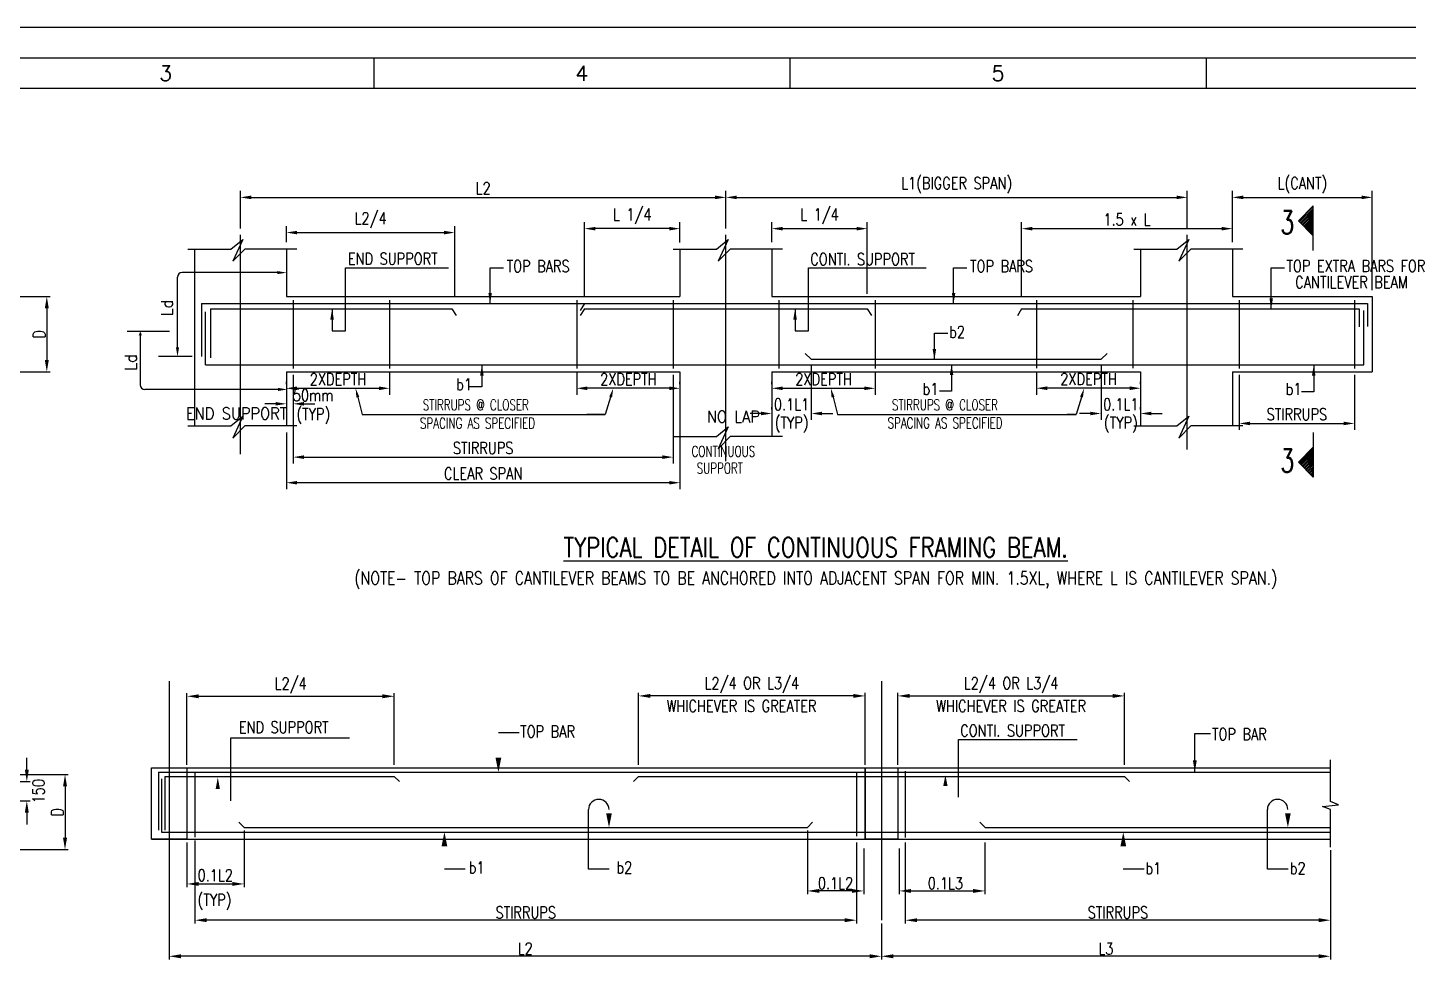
# Model space of a CAD drawing. Extents: x 482149 to 629471, y -388107 to -272741.
# Drawn here: x 533061 to 565117, y -294781 to -272741 of the extents above; entities that cross this region are included whole.
import ezdxf
from ezdxf.enums import TextEntityAlignment as Align
from ezdxf.lldxf.tags import DXFTag

# ---------------------------------------------------------------- set-up
doc = ezdxf.new("R2010")
doc.units = 0
doc.header["$LTSCALE"] = 500
doc.header["$MEASUREMENT"] = 0
doc.layers.get('DEFPOINTS').update_dxf_attribs({"color": 4})
for name, color, linetype in [('08', 4, 'Continuous'), ('BRAKE LINE', 8, 'Continuous'), ('CEN', 8, 'CENTER'), ('DIM', 5, 'Continuous'), ('hat', 8, 'Continuous'), ('LINK', 2, 'Continuous'), ('NO. SECTION', 1, 'Continuous'), ('PNA', 10, 'Continuous'), ('S-COLUMN', 1, 'Continuous'), ('S-CONCRET LINE', 4, 'Continuous'), ('S-REINFORCEMENT', 6, 'Continuous'), ('S-SCHEDULE', 2, 'Continuous'), ('S-TEXT-1', 4, 'Continuous'), ('S-TITLE', 6, 'Continuous'), ('TEXT1', 2, 'Continuous'), ('TXT', 4, 'Continuous')]:
    doc.layers.add(name, color=color, linetype=linetype)
doc.styles.add('ROMANS', font='simplex.shx', dxfattribs={"width": 0.8, "height": 275, "bigfont": 'bigfont.shx'})
doc.styles.add('ROMENT', font='simplex.shx', dxfattribs={"bigfont": 'bigfont.shx'})
tags = doc.linetypes.add('CENTER', pattern=[2, 1.25, -0.25, 0.25, -0.25]).pattern_tags.tags
tags[10:11] = [DXFTag(74, 4), DXFTag(75, 0), DXFTag(340, '0'), DXFTag(46, 1.0), DXFTag(50, 0.0), DXFTag(44, 0.0), DXFTag(45, 0.0)]
tags[8:9] = [DXFTag(74, 4), DXFTag(75, 0), DXFTag(340, '0'), DXFTag(46, 1.0), DXFTag(50, 0.0), DXFTag(44, 0.0), DXFTag(45, 0.0)]
tags[6:7] = [DXFTag(74, 4), DXFTag(75, 0), DXFTag(340, '0'), DXFTag(46, 1.0), DXFTag(50, 0.0), DXFTag(44, 0.0), DXFTag(45, 0.0)]
tags[4:5] = [DXFTag(74, 4), DXFTag(75, 0), DXFTag(340, '0'), DXFTag(46, 1.0), DXFTag(50, 0.0), DXFTag(44, 0.0), DXFTag(45, 0.0)]
doc.dimstyles.new('Copy of INT2TIMES', dxfattribs={"dimtxt": 300, "dimasz": 275, "dimexe": 75, "dimexo": 75, "dimgap": 40, "dimtad": 1, "dimdec": 0, "dimlfac": 0.5, "dimrnd": 5, "dimzin": 0, "dimdsep": 46, "dimtxsty": 'ROMANS', "dimcen": -1, "dimclrd": 5, "dimclre": 5, "dimclrt": 4, "dimadec": 0, "dimazin": 0, "dimtfac": 1, "dimtdec": 0, "dimtix": 1, "dimtofl": 0, "dimtmove": 2, "dimatfit": 3, "dimfxl": 0, "dimtolj": 1, "dimtzin": 0, "dimarcsym": 0})
doc.dimstyles.new('INT1', dxfattribs={"dimtxt": 250, "dimasz": 250, "dimexe": 150, "dimexo": 60, "dimgap": 75, "dimtad": 1, "dimdec": 0, "dimzin": 0, "dimdsep": 46, "dimtxsty": 'ROMANS', "dimcen": -250, "dimclrd": 5, "dimclre": 5, "dimclrt": 4, "dimadec": 0, "dimazin": 0, "dimtfac": 1, "dimtdec": 0, "dimtix": 1, "dimtofl": 0, "dimtmove": 2, "dimatfit": 3, "dimfxl": 0, "dimtolj": 1, "dimtzin": 0, "dimarcsym": 0})

# ---------------------------------------------------------------- blocks, each defined once
blk = doc.blocks.new('A1')
at = {"flags": 128}
blk.add_lwpolyline([(0, 0), (82779, 0), (82779, 58231), (0, 58231)], close=True, dxfattribs=at)
at = {"layer": 'PNA'}
for p, q in [((21187, 57739), (21187, 57247)), ((27921, 57739), (27921, 57247)), ((34655, 57739), (34655, 57247))]:
    blk.add_line(p, q, dxfattribs=at)
at = {"layer": 'PNA', "color": 1}
for points in [[(984, 492), (82287, 492), (82287, 57739), (984, 57739)], [(1969, 984), (81794, 984), (81794, 57247), (1969, 57247)]]:
    blk.add_lwpolyline(points, close=True, dxfattribs=at)
at = {"layer": 'PNA', "style": 'ROMANS'}
for s, p in [('3', (17821, 57493)), ('4', (24555, 57493)), ('5', (31289, 57493))]:
    blk.add_text(s, height=246, dxfattribs=at).set_placement(p, align=Align.MIDDLE)
blk = doc.blocks.new('*D17')
at = {"layer": 'DEFPOINTS', "color": 0, "ltscale": 2}
for p in [(536346, -292942), (552884, -293454), (536346, -294291)]:
    blk.add_point(p, dxfattribs=at)
at = {"layer": 'DIM', "color": 5, "lineweight": -2, "ltscale": 2}
for p, q in [((536346, -293017), (536346, -294366)), ((552884, -293529), (552884, -294366)), ((552609, -294291), (536621, -294291))]:
    blk.add_line(p, q, dxfattribs=at)
at = {"layer": 'DIM', "color": 5, "ltscale": 2}
for points in [[(536621, -294245), (536621, -294337), (536346, -294291)], [(552609, -294245), (552609, -294337), (552884, -294291)]]:
    blk.add_solid(points, dxfattribs=at)
at = {"layer": 'DIM', "color": 4, "ltscale": 2, "insert": (544615, -294114), "char_height": 275, "attachment_point": 5, "style": 'ROMANS'}
blk.add_mtext('\\A1;L2', dxfattribs=at)
blk = doc.blocks.new('*D18')
at = {"layer": 'DEFPOINTS', "color": 0, "ltscale": 2}
for p in [(536945, -291526), (552305, -291575), (536945, -293454)]:
    blk.add_point(p, dxfattribs=at)
at = {"layer": 'DIM', "color": 5, "lineweight": -2, "ltscale": 2}
for p, q in [((536945, -291601), (536945, -293529)), ((552305, -291650), (552305, -293529)), ((552030, -293454), (537220, -293454))]:
    blk.add_line(p, q, dxfattribs=at)
at = {"layer": 'DIM', "color": 5, "ltscale": 2}
for points in [[(537220, -293408), (537220, -293499), (536945, -293454)], [(552030, -293408), (552030, -293499), (552305, -293454)]]:
    blk.add_solid(points, dxfattribs=at)
at = {"layer": 'DIM', "color": 4, "ltscale": 2, "insert": (544625, -293276), "char_height": 275, "attachment_point": 5, "style": 'ROMANS'}
blk.add_mtext('\\A1;STIRRUPS', dxfattribs=at)
blk = doc.blocks.new('*D19')
at = {"layer": 'DEFPOINTS', "color": 0, "ltscale": 2}
for p in [(555287, -291575), (553297, -291718), (555287, -292775)]:
    blk.add_point(p, dxfattribs=at)
at = {"layer": 'DIM', "color": 5, "lineweight": -2, "ltscale": 2}
for p, q in [((555287, -291650), (555287, -292850)), ((553297, -291793), (553297, -292850)), ((553572, -292775), (555012, -292775))]:
    blk.add_line(p, q, dxfattribs=at)
at = {"layer": 'DIM', "color": 5, "ltscale": 2}
for points in [[(553572, -292729), (553572, -292820), (553297, -292775)], [(555012, -292729), (555012, -292820), (555287, -292775)]]:
    blk.add_solid(points, dxfattribs=at)
at = {"layer": 'DIM', "color": 4, "ltscale": 2, "insert": (554292, -292597), "char_height": 275, "attachment_point": 5, "style": 'ROMANS'}
blk.add_mtext('\\A1;{\\A1; 0.1L3}', dxfattribs=at)
blk = doc.blocks.new('*D20')
at = {"layer": 'DEFPOINTS', "color": 0, "ltscale": 2}
for p in [(551164, -291299), (552471, -291718), (551164, -292775)]:
    blk.add_point(p, dxfattribs=at)
at = {"layer": 'DIM', "color": 5, "lineweight": -2, "ltscale": 2}
for p, q in [((551164, -291374), (551164, -292850)), ((552471, -291793), (552471, -292850)), ((552196, -292775), (551439, -292775))]:
    blk.add_line(p, q, dxfattribs=at)
at = {"layer": 'DIM', "color": 5, "ltscale": 2}
for points in [[(551439, -292729), (551439, -292820), (551164, -292775)], [(552196, -292729), (552196, -292820), (552471, -292775)]]:
    blk.add_solid(points, dxfattribs=at)
at = {"layer": 'DIM', "color": 4, "ltscale": 2, "insert": (551817, -292597), "char_height": 275, "attachment_point": 5, "style": 'ROMANS'}
blk.add_mtext('\\A1;{\\A1;0.1L2}', dxfattribs=at)
blk = doc.blocks.new('*D21')
at = {"layer": 'DEFPOINTS', "color": 0, "ltscale": 2}
for p in [(553437, -291575), (563308, -291757), (553437, -293454)]:
    blk.add_point(p, dxfattribs=at)
at = {"layer": 'DIM', "color": 5, "lineweight": -2, "ltscale": 2}
for p, q in [((553437, -291650), (553437, -293529)), ((563308, -291832), (563308, -293529)), ((563033, -293454), (553712, -293454))]:
    blk.add_line(p, q, dxfattribs=at)
at = {"layer": 'DIM', "color": 5, "ltscale": 2}
for points in [[(553712, -293408), (553712, -293499), (553437, -293454)], [(563033, -293408), (563033, -293499), (563308, -293454)]]:
    blk.add_solid(points, dxfattribs=at)
at = {"layer": 'DIM', "color": 4, "ltscale": 2, "insert": (558373, -293276), "char_height": 275, "attachment_point": 5, "style": 'ROMANS'}
blk.add_mtext('\\A1;STIRRUPS', dxfattribs=at)
blk = doc.blocks.new('*D22')
at = {"layer": 'DEFPOINTS', "color": 0, "ltscale": 2}
for p in [(563308, -291757), (552884, -293454), (552884, -294291)]:
    blk.add_point(p, dxfattribs=at)
at = {"layer": 'DIM', "color": 5, "lineweight": -2, "ltscale": 2}
for p, q in [((563308, -291832), (563308, -294366)), ((552884, -293529), (552884, -294366)), ((563033, -294291), (553159, -294291))]:
    blk.add_line(p, q, dxfattribs=at)
at = {"layer": 'DIM', "color": 5, "ltscale": 2}
for points in [[(553159, -294245), (553159, -294337), (552884, -294291)], [(563033, -294245), (563033, -294337), (563308, -294291)]]:
    blk.add_solid(points, dxfattribs=at)
at = {"layer": 'DIM', "color": 4, "ltscale": 2, "insert": (558096, -294114), "char_height": 275, "attachment_point": 5, "style": 'ROMANS'}
blk.add_mtext('\\A1;L3', dxfattribs=at)
blk = doc.blocks.new('*D26')
at = {"layer": 'DEFPOINTS', "color": 0, "ltscale": 2}
for p in [(532569, -278984), (532569, -280728), (533506, -280728)]:
    blk.add_point(p, dxfattribs=at)
at = {"layer": 'DIM', "color": 5, "lineweight": -2, "ltscale": 2}
for p, q in [((532644, -278984), (533581, -278984)), ((533506, -279259), (533506, -280453)), ((532644, -280728), (533581, -280728))]:
    blk.add_line(p, q, dxfattribs=at)
at = {"layer": 'DIM', "color": 5, "ltscale": 2}
for points in [[(533460, -279259), (533552, -279259), (533506, -278984)], [(533460, -280453), (533552, -280453), (533506, -280728)]]:
    blk.add_solid(points, dxfattribs=at)
at = {"layer": 'DIM', "color": 4, "ltscale": 2, "insert": (533329, -279856), "char_height": 275, "attachment_point": 5, "rotation": 90, "style": 'ROMANS'}
blk.add_mtext('\\A1;D', dxfattribs=at)
blk = doc.blocks.new('*D29')
at = {"layer": 'DEFPOINTS', "color": 0, "ltscale": 2}
for p in [(541573, -288258), (536760, -289921), (541573, -289921)]:
    blk.add_point(p, dxfattribs=at)
at = {"layer": 'DIM', "color": 5, "lineweight": -2, "ltscale": 2}
for p, q in [((536760, -289846), (536760, -288183)), ((541573, -289846), (541573, -288183)), ((537035, -288258), (541298, -288258))]:
    blk.add_line(p, q, dxfattribs=at)
at = {"layer": 'DIM', "color": 5, "ltscale": 2}
for points in [[(537035, -288212), (537035, -288304), (536760, -288258)], [(541298, -288212), (541298, -288304), (541573, -288258)]]:
    blk.add_solid(points, dxfattribs=at)
at = {"layer": 'DIM', "color": 4, "ltscale": 2, "insert": (539167, -288008), "char_height": 275, "attachment_point": 5, "style": 'ROMANS'}
blk.add_mtext('\\A1;L2/4', dxfattribs=at)
blk = doc.blocks.new('*D30')
at = {"layer": 'DEFPOINTS', "color": 0}
for p in [(547244, -288249), (547244, -289921), (552504, -289921)]:
    blk.add_point(p, dxfattribs=at)
at = {"layer": 'TXT', "color": 5, "lineweight": -2}
for p, q in [((547244, -289846), (547244, -288174)), ((552504, -289846), (552504, -288174)), ((552229, -288249), (547519, -288249))]:
    blk.add_line(p, q, dxfattribs=at)
at = {"layer": 'TXT', "color": 5}
for points in [[(547519, -288203), (547519, -288295), (547244, -288249)], [(552229, -288203), (552229, -288295), (552504, -288249)]]:
    blk.add_solid(points, dxfattribs=at)
at = {"layer": 'TXT', "color": 4, "insert": (549874, -288000), "char_height": 275, "attachment_point": 5, "style": 'ROMANS'}
blk.add_mtext('\\A1;L2/4 OR L3/4', dxfattribs=at)
blk = doc.blocks.new('*D31')
at = {"layer": 'DEFPOINTS', "color": 0, "ltscale": 2}
for p in [(558524, -288249), (553264, -289921), (558524, -289921)]:
    blk.add_point(p, dxfattribs=at)
at = {"layer": 'DIM', "color": 5, "lineweight": -2, "ltscale": 2}
for p, q in [((553264, -289846), (553264, -288174)), ((558524, -289846), (558524, -288174)), ((553539, -288249), (558249, -288249))]:
    blk.add_line(p, q, dxfattribs=at)
at = {"layer": 'DIM', "color": 5, "ltscale": 2}
for points in [[(553539, -288203), (553539, -288295), (553264, -288249)], [(558249, -288203), (558249, -288295), (558524, -288249)]]:
    blk.add_solid(points, dxfattribs=at)
at = {"layer": 'DIM', "color": 4, "ltscale": 2, "insert": (555894, -288000), "char_height": 275, "attachment_point": 5, "style": 'ROMANS'}
blk.add_mtext('\\A1;L2/4 OR L3/4', dxfattribs=at)
blk = doc.blocks.new('*D34')
at = {"layer": 'DEFPOINTS', "color": 0, "ltscale": 2}
for p in [(532576, -290073), (532576, -291817), (533929, -291817)]:
    blk.add_point(p, dxfattribs=at)
at = {"layer": 'DIM', "color": 5, "lineweight": -2, "ltscale": 2}
for p, q in [((532651, -290073), (534004, -290073)), ((533929, -290348), (533929, -291542)), ((532651, -291817), (534004, -291817))]:
    blk.add_line(p, q, dxfattribs=at)
at = {"layer": 'DIM', "color": 5, "ltscale": 2}
for points in [[(533883, -290348), (533975, -290348), (533929, -290073)], [(533883, -291542), (533975, -291542), (533929, -291817)]]:
    blk.add_solid(points, dxfattribs=at)
at = {"layer": 'DIM', "color": 4, "ltscale": 2, "insert": (533751, -290945), "char_height": 275, "attachment_point": 5, "rotation": 90, "style": 'ROMANS'}
blk.add_mtext('\\A1;D', dxfattribs=at)
blk = doc.blocks.new('*D35')
at = {"layer": 'DEFPOINTS', "color": 0, "ltscale": 2}
for p in [(532329, -290238), (533042, -290238), (532329, -290684)]:
    blk.add_point(p, dxfattribs=at)
at = {"layer": 'DIM', "color": 5, "lineweight": -2, "ltscale": 2}
for p, q in [((533042, -289963), (533042, -289688)), ((532404, -290238), (533117, -290238)), ((532404, -290684), (533117, -290684)), ((533042, -290959), (533042, -291234))]:
    blk.add_line(p, q, dxfattribs=at)
at = {"layer": 'DIM', "color": 5, "ltscale": 2}
for points in [[(532996, -289963), (533088, -289963), (533042, -290238)], [(532996, -290959), (533088, -290959), (533042, -290684)]]:
    blk.add_solid(points, dxfattribs=at)
at = {"layer": 'DIM', "color": 4, "ltscale": 2, "insert": (533313, -290461), "char_height": 275, "attachment_point": 5, "rotation": 90, "style": 'ROMANS'}
blk.add_mtext('\\A1;150', dxfattribs=at)
blk = doc.blocks.new('*D41')
at = {"layer": 'DEFPOINTS', "color": 0, "ltscale": 2}
for p in [(538086, -291299), (536760, -291575), (538086, -292612)]:
    blk.add_point(p, dxfattribs=at)
at = {"layer": 'DIM', "color": 5, "lineweight": -2, "ltscale": 2}
for p, q in [((538086, -291374), (538086, -292687)), ((536760, -291650), (536760, -292687)), ((537035, -292612), (537811, -292612))]:
    blk.add_line(p, q, dxfattribs=at)
at = {"layer": 'DIM', "color": 5, "ltscale": 2}
for points in [[(537035, -292567), (537035, -292658), (536760, -292612)], [(537811, -292567), (537811, -292658), (538086, -292612)]]:
    blk.add_solid(points, dxfattribs=at)
at = {"layer": 'DIM', "color": 4, "ltscale": 2, "insert": (537417, -292412), "char_height": 275, "attachment_point": 5, "style": 'ROMANS'}
blk.add_mtext('\\A1;0.1L2', dxfattribs=at)
blk = doc.blocks.new('*D66')
at = {"layer": 'DEFPOINTS', "color": 0}
for p in [(559984, -276681), (549272, -277550), (559984, -277550)]:
    blk.add_point(p, dxfattribs=at)
at = {"layer": 'DIM', "color": 5, "lineweight": -2}
for p, q in [((549272, -277400), (549272, -276531)), ((559984, -277400), (559984, -276531)), ((549522, -276681), (559734, -276681))]:
    blk.add_line(p, q, dxfattribs=at)
at = {"layer": 'DIM', "color": 5}
for points in [[(549522, -276639), (549522, -276722), (549272, -276681)], [(559734, -276639), (559734, -276722), (559984, -276681)]]:
    blk.add_solid(points, dxfattribs=at)
at = {"layer": 'DIM', "color": 4, "insert": (554628, -276396), "char_height": 275, "attachment_point": 5, "style": 'ROMANS'}
blk.add_mtext('\\A1;L1(BIGGER SPAN)', dxfattribs=at)
blk = doc.blocks.new('*D67')
at = {"layer": 'DEFPOINTS', "color": 0}
for p in [(552554, -277406), (550339, -277872), (552554, -279066)]:
    blk.add_point(p, dxfattribs=at)
at = {"layer": 'DIM', "color": 5, "lineweight": -2}
for p, q in [((550339, -277722), (550339, -277256)), ((552554, -278916), (552554, -277256)), ((550589, -277406), (552304, -277406))]:
    blk.add_line(p, q, dxfattribs=at)
at = {"layer": 'DIM', "color": 5}
for points in [[(550589, -277365), (550589, -277448), (550339, -277406)], [(552304, -277365), (552304, -277448), (552554, -277406)]]:
    blk.add_solid(points, dxfattribs=at)
at = {"layer": 'DIM', "color": 4, "insert": (551446, -277122), "char_height": 275, "attachment_point": 5, "style": 'ROMANS'}
blk.add_mtext('\\A1;L 1/4', dxfattribs=at)
blk = doc.blocks.new('*D68')
at = {"layer": 'DEFPOINTS', "color": 0}
for p in [(542977, -277497), (539067, -277872), (542977, -279137)]:
    blk.add_point(p, dxfattribs=at)
at = {"layer": 'DIM', "color": 5, "lineweight": -2}
for p, q in [((539067, -277722), (539067, -277347)), ((539317, -277497), (542727, -277497)), ((542977, -278987), (542977, -277347))]:
    blk.add_line(p, q, dxfattribs=at)
at = {"layer": 'DIM', "color": 5}
for points in [[(539317, -277456), (539317, -277539), (539067, -277497)], [(542727, -277456), (542727, -277539), (542977, -277497)]]:
    blk.add_solid(points, dxfattribs=at)
at = {"layer": 'DIM', "color": 4, "insert": (541022, -277213), "char_height": 275, "attachment_point": 5, "style": 'ROMANS'}
blk.add_mtext('\\A1;L2/4', dxfattribs=at)
blk = doc.blocks.new('*D69')
at = {"layer": 'DEFPOINTS', "color": 0}
for p in [(545990, -277406), (548205, -277879), (545990, -279146)]:
    blk.add_point(p, dxfattribs=at)
at = {"layer": 'DIM', "color": 5, "lineweight": -2}
for p, q in [((545990, -278996), (545990, -277256)), ((548205, -277729), (548205, -277256)), ((547955, -277406), (546240, -277406))]:
    blk.add_line(p, q, dxfattribs=at)
at = {"layer": 'DIM', "color": 5}
for points in [[(546240, -277365), (546240, -277448), (545990, -277406)], [(547955, -277365), (547955, -277448), (548205, -277406)]]:
    blk.add_solid(points, dxfattribs=at)
at = {"layer": 'DIM', "color": 4, "insert": (547098, -277122), "char_height": 275, "attachment_point": 5, "style": 'ROMANS'}
blk.add_mtext('\\A1;L 1/4', dxfattribs=at)
blk = doc.blocks.new('*D70')
at = {"layer": 'DEFPOINTS', "color": 0}
for p in [(539067, -281983), (548205, -281983), (539067, -283302)]:
    blk.add_point(p, dxfattribs=at)
at = {"layer": 'DIM', "color": 5, "lineweight": -2}
for p, q in [((539067, -282133), (539067, -283452)), ((548205, -282133), (548205, -283452)), ((547955, -283302), (539317, -283302))]:
    blk.add_line(p, q, dxfattribs=at)
at = {"layer": 'DIM', "color": 5}
for points in [[(539317, -283261), (539317, -283344), (539067, -283302)], [(547955, -283261), (547955, -283344), (548205, -283302)]]:
    blk.add_solid(points, dxfattribs=at)
at = {"layer": 'DIM', "color": 4, "insert": (543636, -283090), "char_height": 275, "attachment_point": 5, "style": 'ROMANS'}
blk.add_mtext('\\A1;CLEAR SPAN', dxfattribs=at)
blk = doc.blocks.new('*D71')
at = {"layer": 'DEFPOINTS', "color": 0}
for p in [(539227, -280648), (548045, -280648), (548045, -282708)]:
    blk.add_point(p, dxfattribs=at)
at = {"layer": 'DIM', "color": 5, "lineweight": -2}
for p, q in [((539227, -280798), (539227, -282858)), ((548045, -280798), (548045, -282858)), ((539477, -282708), (547795, -282708))]:
    blk.add_line(p, q, dxfattribs=at)
at = {"layer": 'DIM', "color": 5}
for points in [[(539477, -282666), (539477, -282750), (539227, -282708)], [(547795, -282666), (547795, -282750), (548045, -282708)]]:
    blk.add_solid(points, dxfattribs=at)
at = {"layer": 'DIM', "color": 4, "insert": (543636, -282496), "char_height": 275, "attachment_point": 5, "style": 'ROMANS'}
blk.add_mtext('\\A1;STIRRUPS', dxfattribs=at)
blk = doc.blocks.new('*D72')
at = {"layer": 'DEFPOINTS', "color": 0}
for p in [(541465, -280577), (541465, -281111), (539067, -281165)]:
    blk.add_point(p, dxfattribs=at)
at = {"layer": 'DIM', "color": 5, "lineweight": -2}
for p, q in [((541465, -280727), (541465, -281261)), ((539067, -281015), (539067, -280961)), ((539317, -281111), (541215, -281111))]:
    blk.add_line(p, q, dxfattribs=at)
at = {"layer": 'DIM', "color": 5}
for points in [[(539317, -281069), (539317, -281153), (539067, -281111)], [(541215, -281069), (541215, -281153), (541465, -281111)]]:
    blk.add_solid(points, dxfattribs=at)
at = {"layer": 'DIM', "color": 4, "insert": (540266, -280899), "char_height": 275, "attachment_point": 5, "style": 'ROMANS'}
blk.add_mtext('\\A1;2XDEPTH', dxfattribs=at)
blk = doc.blocks.new('*D73')
at = {"layer": 'DEFPOINTS', "color": 0}
for p in [(539067, -281429), (539227, -281349), (539067, -281471)]:
    blk.add_point(p, dxfattribs=at)
at = {"layer": 'DIM', "color": 5, "lineweight": -2}
for p, q in [((538817, -281471), (538567, -281471)), ((539067, -281579), (539067, -281621)), ((539227, -281499), (539227, -281621)), ((539477, -281471), (539727, -281471))]:
    blk.add_line(p, q, dxfattribs=at)
at = {"layer": 'DIM', "color": 5}
for points in [[(538817, -281429), (538817, -281512), (539067, -281471)], [(539477, -281429), (539477, -281512), (539227, -281471)]]:
    blk.add_solid(points, dxfattribs=at)
at = {"layer": 'DIM', "color": 4, "insert": (539688, -281271), "char_height": 275, "attachment_point": 5, "style": 'ROMANS'}
blk.add_mtext('\\A1;50mm', dxfattribs=at)
blk = doc.blocks.new('*D74')
at = {"layer": 'DEFPOINTS', "color": 0}
for p in [(545808, -280577), (545808, -281111), (548205, -281165)]:
    blk.add_point(p, dxfattribs=at)
at = {"layer": 'DIM', "color": 5, "lineweight": -2}
for p, q in [((545808, -280727), (545808, -281261)), ((547955, -281111), (546058, -281111)), ((548205, -281015), (548205, -280961))]:
    blk.add_line(p, q, dxfattribs=at)
at = {"layer": 'DIM', "color": 5}
for points in [[(546058, -281069), (546058, -281153), (545808, -281111)], [(547955, -281069), (547955, -281153), (548205, -281111)]]:
    blk.add_solid(points, dxfattribs=at)
at = {"layer": 'DIM', "color": 4, "insert": (547007, -280899), "char_height": 275, "attachment_point": 5, "style": 'ROMANS'}
blk.add_mtext('\\A1;2XDEPTH', dxfattribs=at)
blk = doc.blocks.new('*D75')
at = {"layer": 'DEFPOINTS', "color": 0}
for p in [(549272, -276681), (538001, -277550), (549272, -277550)]:
    blk.add_point(p, dxfattribs=at)
at = {"layer": 'DIM', "color": 5, "lineweight": -2}
for p, q in [((538001, -277400), (538001, -276531)), ((549272, -277400), (549272, -276531)), ((538251, -276681), (549022, -276681))]:
    blk.add_line(p, q, dxfattribs=at)
at = {"layer": 'DIM', "color": 5}
for points in [[(538251, -276639), (538251, -276722), (538001, -276681)], [(549022, -276639), (549022, -276722), (549272, -276681)]]:
    blk.add_solid(points, dxfattribs=at)
at = {"layer": 'DIM', "color": 4, "insert": (543636, -276468), "char_height": 275, "attachment_point": 5, "style": 'ROMANS'}
blk.add_mtext('\\A1;L2', dxfattribs=at)
blk = doc.blocks.new('*D76')
at = {"layer": 'DEFPOINTS', "color": 0}
for p in [(564279, -276681), (561031, -277872), (564279, -278984)]:
    blk.add_point(p, dxfattribs=at)
at = {"layer": 'DIM', "color": 5, "lineweight": -2}
for p, q in [((561031, -277722), (561031, -276531)), ((564279, -278834), (564279, -276531)), ((561281, -276681), (564029, -276681))]:
    blk.add_line(p, q, dxfattribs=at)
at = {"layer": 'DIM', "color": 5}
for points in [[(561281, -276639), (561281, -276722), (561031, -276681)], [(564029, -276639), (564029, -276722), (564279, -276681)]]:
    blk.add_solid(points, dxfattribs=at)
at = {"layer": 'DIM', "color": 4, "insert": (562655, -276396), "char_height": 275, "attachment_point": 5, "style": 'ROMANS'}
blk.add_mtext('\\A1;L(CANT)', dxfattribs=at)
blk = doc.blocks.new('*D77')
at = {"layer": 'DEFPOINTS', "color": 0}
for p in [(561191, -280648), (563864, -280648), (563864, -281926)]:
    blk.add_point(p, dxfattribs=at)
at = {"layer": 'DIM', "color": 5, "lineweight": -2}
for p, q in [((561191, -280798), (561191, -282076)), ((563864, -280798), (563864, -282076)), ((561441, -281926), (563614, -281926))]:
    blk.add_line(p, q, dxfattribs=at)
at = {"layer": 'DIM', "color": 5}
for points in [[(561441, -281885), (561441, -281968), (561191, -281926)], [(563614, -281885), (563614, -281968), (563864, -281926)]]:
    blk.add_solid(points, dxfattribs=at)
at = {"layer": 'DIM', "color": 4, "insert": (562528, -281714), "char_height": 275, "attachment_point": 5, "style": 'ROMANS'}
blk.add_mtext('\\A1;STIRRUPS', dxfattribs=at)
blk = doc.blocks.new('*D78')
at = {"layer": 'DEFPOINTS', "color": 0}
for p in [(561031, -277406), (561031, -277872), (556138, -279144)]:
    blk.add_point(p, dxfattribs=at)
at = {"layer": 'DIM', "color": 5, "lineweight": -2}
for p, q in [((556138, -278994), (556138, -277256)), ((561031, -277722), (561031, -277256)), ((556388, -277406), (560781, -277406))]:
    blk.add_line(p, q, dxfattribs=at)
at = {"layer": 'DIM', "color": 5}
for points in [[(556388, -277365), (556388, -277448), (556138, -277406)], [(560781, -277365), (560781, -277448), (561031, -277406)]]:
    blk.add_solid(points, dxfattribs=at)
at = {"layer": 'DIM', "color": 4, "insert": (558584, -277194), "char_height": 275, "attachment_point": 5, "style": 'ROMANS'}
blk.add_mtext('\\A1;1.5 x L', dxfattribs=at)
blk = doc.blocks.new('*D79')
at = {"layer": 'DEFPOINTS', "color": 0}
for p in [(556482, -280575), (556482, -281109), (558898, -281167)]:
    blk.add_point(p, dxfattribs=at)
at = {"layer": 'DIM', "color": 5, "lineweight": -2}
for p, q in [((556482, -280725), (556482, -281259)), ((558648, -281109), (556732, -281109)), ((558898, -281017), (558898, -280959))]:
    blk.add_line(p, q, dxfattribs=at)
at = {"layer": 'DIM', "color": 5}
for points in [[(556732, -281067), (556732, -281151), (556482, -281109)], [(558648, -281067), (558648, -281151), (558898, -281109)]]:
    blk.add_solid(points, dxfattribs=at)
at = {"layer": 'DIM', "color": 4, "insert": (557690, -280896), "char_height": 275, "attachment_point": 5, "style": 'ROMANS'}
blk.add_mtext('\\A1;2XDEPTH', dxfattribs=at)
blk = doc.blocks.new('*D80')
at = {"layer": 'DEFPOINTS', "color": 0}
for p in [(552736, -280577), (552736, -281111), (550339, -281165)]:
    blk.add_point(p, dxfattribs=at)
at = {"layer": 'DIM', "color": 5, "lineweight": -2}
for p, q in [((552736, -280727), (552736, -281261)), ((550339, -281015), (550339, -280961)), ((550589, -281111), (552486, -281111))]:
    blk.add_line(p, q, dxfattribs=at)
at = {"layer": 'DIM', "color": 5}
for points in [[(550589, -281069), (550589, -281153), (550339, -281111)], [(552486, -281069), (552486, -281153), (552736, -281111)]]:
    blk.add_solid(points, dxfattribs=at)
at = {"layer": 'DIM', "color": 4, "insert": (551538, -280899), "char_height": 275, "attachment_point": 5, "style": 'ROMANS'}
blk.add_mtext('\\A1;2XDEPTH', dxfattribs=at)
blk = doc.blocks.new('*D86')
at = {"layer": 'DEFPOINTS', "color": 0}
for p in [(551255, -280438), (550339, -281749), (551255, -281696)]:
    blk.add_point(p, dxfattribs=at)
at = {"layer": 'DIM', "color": 5, "lineweight": -2}
for p, q in [((551255, -280588), (551255, -281846)), ((550089, -281696), (549839, -281696)), ((550339, -281599), (550339, -281546)), ((551505, -281696), (551755, -281696))]:
    blk.add_line(p, q, dxfattribs=at)
at = {"layer": 'DIM', "color": 5}
for points in [[(550089, -281654), (550089, -281737), (550339, -281696)], [(551505, -281654), (551505, -281737), (551255, -281696)]]:
    blk.add_solid(points, dxfattribs=at)
at = {"layer": 'DIM', "color": 4, "char_height": 275, "style": 'ROMANS'}
for s, insert, attachment_point in [('\\A1;0.1L1', (550797, -281621), 8), ('\\A1;(TYP)', (550797, -281771), 2)]:
    blk.add_mtext(s, dxfattribs=dict(at, insert=insert, attachment_point=attachment_point))
blk = doc.blocks.new('*D87')
at = {"layer": 'DEFPOINTS', "color": 0}
for p in [(557982, -280438), (557982, -281696), (558898, -281749)]:
    blk.add_point(p, dxfattribs=at)
at = {"layer": 'DIM', "color": 5, "lineweight": -2}
for p, q in [((557982, -280588), (557982, -281846)), ((557732, -281696), (557482, -281696)), ((558898, -281599), (558898, -281546)), ((559148, -281696), (559398, -281696))]:
    blk.add_line(p, q, dxfattribs=at)
at = {"layer": 'DIM', "color": 5}
for points in [[(557732, -281654), (557732, -281737), (557982, -281696)], [(559148, -281654), (559148, -281737), (558898, -281696)]]:
    blk.add_solid(points, dxfattribs=at)
at = {"layer": 'DIM', "color": 4, "char_height": 275, "style": 'ROMANS'}
for s, insert, attachment_point in [('\\A1;0.1L1', (558440, -281621), 8), ('\\A1;(TYP)', (558440, -281771), 2)]:
    blk.add_mtext(s, dxfattribs=dict(at, insert=insert, attachment_point=attachment_point))

msp = doc.modelspace()

# ---------------------------------------------------------------- hatches: boundary and pattern name
at = {"layer": 'NO. SECTION', "ltscale": 5}
h = msp.add_hatch(dxfattribs=at)
h.set_pattern_fill('ANSI31', color=256, scale=220.680914, angle=90, style=0)
h.set_pattern_definition([(225, (565259.259, -186454.537), (-19.505621, 19.505621), [])])
h.paths.add_polyline_path([(562563.441, -277222.397), (562905.367, -276874.409), (562905.367, -277570.384)])
h = msp.add_hatch(dxfattribs=at)
h.set_pattern_fill('ANSI31', color=256, scale=220.680914, angle=90, style=0)
h.set_pattern_definition([(225, (565259.259, -186792.807), (-19.505621, 19.505621), [])])
h.paths.add_polyline_path([(562563.441, -282828.146), (562905.367, -283176.134), (562905.367, -282480.159)])

# ---------------------------------------------------------------- linework, layer by layer
at = {"layer": '08', "elevation": 0}
for points in [[(535933.012, -289920.768), (536759.887, -289920.768), (536759.887, -291574.518), (535933.012, -291574.518)], [(552503.587, -289920.768), (553264.312, -289920.768), (553264.312, -291574.518), (552503.587, -291574.518)]]:
    msp.add_lwpolyline(points, close=True, dxfattribs=at)
at = {"layer": 'BRAKE LINE', "ltscale": 2, "elevation": 0}
msp.add_lwpolyline([(563307.719, -291756.69), (563307.719, -290886.747), (563122.068, -290814.512), (563493.371, -290773.236), (563307.719, -290701.001), (563307.719, -289731.725)], dxfattribs=at)
at = {"layer": 'CEN'}
for p, q in [((538000.713, -282642.232), (538000.713, -277549.714)), ((549272.04, -282805.44), (549272.04, -277549.714)), ((559984.262, -282533.073), (559984.262, -277549.714)), ((536346.449, -287908.771), (536346.449, -293453.641)), ((552883.949, -287908.771), (552883.949, -293453.641))]:
    msp.add_line(p, q, dxfattribs=at)
at = {"layer": 'DIM', "ltscale": 2}
for p, q in [((536540.073, -280163.421), (536540.073, -278532.114)), ((536357.227, -279794.504), (535375.102, -279794.504)), ((535676.539, -279878.202), (535676.539, -281031.926)), ((536880.223, -280370.5), (536098.56, -280370.5)), ((538877.251, -281137.338), (535781.951, -281137.338)), ((544471.518, -289103.53), (543990.132, -289103.53)), ((537779.188, -290680.533), (537779.188, -289222.479)), ((537779.188, -289222.479), (540534.379, -289222.479)), ((554671.693, -289257.461), (557426.884, -289257.461)), ((554671.693, -290600.533), (554671.693, -289257.461)), ((546082.578, -292270.072), (546082.578, -290887.528)), ((561843.014, -292270.072), (561843.014, -290887.528)), ((543218.577, -292270.072), (542737.191, -292270.072)), ((546563.964, -292270.072), (546082.578, -292270.072)), ((558979.013, -292270.072), (558497.627, -292270.072)), ((562324.4, -292270.072), (561843.014, -292270.072))]:
    msp.add_line(p, q, dxfattribs=at)
at = {"layer": 'DIM'}
for p, q in [((538861.83, -278426.702), (536645.485, -278426.702)), ((540727.497, -281316.553), (540829.006, -281715.485)), ((546595.068, -281313.857), (546472.428, -281715.485)), ((551759.344, -281316.553), (551860.853, -281715.485)), ((557526.749, -281313.857), (557404.11, -281715.485)), ((540829.006, -281715.485), (546241.474, -281715.485)), ((546260.329, -281715.485), (546040.821, -281715.485)), ((546241.474, -281715.485), (546472.428, -281715.485)), ((546472.428, -281715.485), (546260.329, -281715.485)), ((551860.853, -281715.485), (557173.155, -281715.485)), ((557173.155, -281715.485), (557404.11, -281715.485)), ((557404.11, -281715.485), (557192.01, -281715.485))]:
    msp.add_line(p, q, dxfattribs=at)
at = {"layer": 'DIM', "ltscale": 2, "elevation": 0, "flags": 128}
for points in [[(543990.132, -289103.53, 0, 0, 0), (543990.132, -290016.143, 0, 132.3, 0), (543990.132, -289685.612, 132.3, 132.3, 0)], [(537779.188, -290680.533, 0, 0, 0), (537475.478, -290680.533, 0, 0, 0), (537475.478, -290136.945, 0, 99.225, 0), (537475.478, -290412.405, 99.225, 99.225, 0)], [(554671.693, -290600.533, 0, 0, 0), (554367.983, -290600.533, 0, 0, 0), (554367.983, -290088.366, 0, 99.225, 0), (554367.983, -290336.264, 99.225, 99.225, 0)], [(546558.054, -290887.528, 0, 0, 0), (546558.054, -291301.388, 0, 132.3, 0), (546558.054, -290970.858, 132.3, 132.3, 0)], [(562318.49, -290887.528, 0, 0, 0), (562318.49, -291301.388, 0, 132.3, 0), (562318.49, -290970.858, 132.3, 132.3, 0)], [(542737.191, -292270.072, 0, 0, 0), (542737.191, -291409.143, 0, 132.3, 0), (542737.191, -291739.673, 132.3, 132.3, 0)], [(558497.627, -292270.072, 0, 0, 0), (558497.627, -291409.143, 0, 132.3, 0), (558497.627, -291739.673, 132.3, 132.3, 0)]]:
    msp.add_lwpolyline(points, format="xyseb", dxfattribs=at)
at = {"layer": 'DIM', "color": 5}
msp.add_arc((536645.485, -278532.114), 105.413, 90, 180, dxfattribs=at)
at = {"layer": 'DIM', "ltscale": 2}
for centre, radius, start, end in [((535781.951, -281031.926), 105.413, 180, 270), ((546320.316, -290887.528), 237.738, 0, 180), ((562080.752, -290887.528), 237.738, 0, 180)]:
    msp.add_arc(centre, radius, start, end, dxfattribs=at)
at = {"layer": 'DIM', "color": 5}
for points in [[(538861.83, -278391.089), (538861.83, -278462.312), (539075.506, -278426.702)], [(538877.251, -281172.951), (538877.251, -281101.725), (539090.924, -281137.338)]]:
    msp.add_solid(points, dxfattribs=at)
at = {"layer": 'DIM', "ltscale": 2}
for points in [[(535713.443, -279878.202), (535642.217, -279878.202), (535677.83, -279787.908)], [(536575.683, -280163.421), (536504.46, -280163.421), (536540.073, -280377.096)]]:
    msp.add_solid(points, dxfattribs=at)
at = {"layer": 'DIM'}
for points in [[(540693.236, -281325.268), (540761.754, -281307.834), (540675.193, -281111.004)], [(546561.26, -281303.533), (546628.878, -281324.181), (546657.012, -281111.004)], [(551725.084, -281325.268), (551793.601, -281307.834), (551707.041, -281111.004)], [(557492.942, -281303.533), (557560.559, -281324.181), (557588.693, -281111.004)]]:
    msp.add_solid(points, dxfattribs=at)
at = {"layer": 'hat', "elevation": 0}
for points in [[(536778.902, -277879.081), (537779.244, -277879.081), (538055.816, -277655.143), (537824.101, -278162.737), (538108.142, -277871.618), (539311.891, -277871.618)], [(548050.228, -277879.081), (549050.574, -277879.081), (549327.142, -277655.143), (549095.431, -278162.737), (549379.471, -277871.618), (550583.217, -277871.618)], [(558742.431, -277879.081), (559742.773, -277879.081), (560019.345, -277655.143), (559787.629, -278162.737), (560071.67, -277871.618), (561275.42, -277871.618)], [(536778.902, -281982.982), (537779.244, -281982.982), (538055.816, -281759.044), (537824.101, -282266.638), (538108.142, -281975.519), (539311.891, -281975.519)], [(558742.431, -281982.982), (559742.773, -281982.982), (560019.345, -281759.044), (559787.629, -282266.638), (560071.67, -281975.519), (561275.42, -281975.519)], [(548050.228, -282229.623), (549050.574, -282229.623), (549327.142, -282005.685), (549095.431, -282513.282), (549379.471, -282222.16), (550583.217, -282222.16)]]:
    msp.add_lwpolyline(points, dxfattribs=at)
at = {"layer": 'LINK'}
for p, q in [((539227.379, -279064.496), (539227.379, -280647.777)), ((541465.022, -279064.496), (541465.022, -280647.777)), ((545807.731, -279064.496), (545807.731, -280647.777)), ((548045.374, -279064.496), (548045.374, -280647.777)), ((548045.374, -279064.496), (548045.374, -280647.777)), ((550498.706, -279064.496), (550498.706, -280647.777)), ((552736.352, -279064.496), (552736.352, -280647.777)), ((556482.304, -279062.36), (556482.304, -280645.645)), ((558719.951, -279062.36), (558719.951, -280645.645)), ((558719.951, -279062.36), (558719.951, -280645.645)), ((561190.908, -279064.496), (561190.908, -280647.777)), ((563864.184, -279064.496), (563864.184, -280647.777)), ((536944.578, -290018.677), (536944.578, -291526.011)), ((552304.869, -290013.39), (552304.869, -291504.39)), ((553437.329, -289999.145), (553437.329, -291532.881))]:
    msp.add_line(p, q, dxfattribs=at)
at = {"layer": 'NO. SECTION'}
for p, q in [((562905.367, -276874.409), (562563.441, -277222.397)), ((562905.367, -277914.867), (562905.367, -276874.409)), ((562905.367, -277570.384), (562563.441, -277222.397)), ((562905.367, -282135.676), (562905.367, -283176.134)), ((562905.367, -282480.159), (562563.441, -282828.146)), ((562905.367, -283176.134), (562563.441, -282828.146))]:
    msp.add_line(p, q, dxfattribs=at)
at = {"layer": 'S-COLUMN', "color": 10, "ltscale": 2}
for p, q in [((536934.044, -277879.081), (536934.044, -281982.982)), ((539067.379, -277871.618), (539067.379, -278984.496)), ((548205.374, -277879.081), (548205.374, -278984.496)), ((550338.706, -277871.618), (550338.706, -278984.496)), ((558897.576, -277879.081), (558897.576, -278984.496)), ((561030.908, -277871.618), (561030.908, -278984.496)), ((539067.379, -280727.777), (539067.379, -281975.519)), ((548205.374, -280727.777), (548205.374, -282229.623)), ((550338.706, -280727.777), (550338.706, -282222.16)), ((558897.576, -280727.777), (558897.576, -281982.982)), ((561030.908, -280727.777), (561030.908, -281975.519))]:
    msp.add_line(p, q, dxfattribs=at)
at = {"layer": 'S-CONCRET LINE', "color": 130}
for p, q in [((539067.379, -278984.496), (548205.374, -278984.496)), ((550338.706, -278984.496), (558897.576, -278984.496)), ((561030.908, -278984.496), (564278.845, -278984.496)), ((564278.845, -278984.496), (564278.845, -280727.777)), ((539067.379, -280727.777), (548205.374, -280727.777)), ((550338.706, -280727.777), (558897.576, -280727.777)), ((561030.908, -280727.777), (564278.845, -280727.777)), ((535933.012, -289920.768), (563307.719, -289920.768)), ((536759.887, -289920.768), (536759.887, -291574.518)), ((552503.587, -289920.768), (552503.587, -291574.518)), ((553264.312, -289920.768), (553264.312, -291574.518)), ((535933.012, -291574.518), (536759.887, -291574.518)), ((536759.887, -291574.518), (552503.587, -291574.518)), ((552503.587, -291574.518), (553264.312, -291574.518)), ((553264.312, -291574.518), (563307.719, -291574.518))]:
    msp.add_line(p, q, dxfattribs=at)
at = {"layer": 'S-REINFORCEMENT'}
for p, q in [((537094.044, -279145.917), (546027.588, -279145.917)), ((537094.044, -279145.917), (537094.044, -280371.824)), ((545990.24, -279145.917), (545890.933, -279303.577)), ((545990.24, -279145.917), (552553.843, -279145.917)), ((552553.843, -279145.917), (556168.903, -279145.917)), ((556168.903, -279145.917), (564167.949, -279145.917)), ((564167.949, -279145.917), (564167.949, -279675.204)), ((537191.139, -280567.777), (537191.139, -279337.833)), ((537302.61, -279264.692), (542909.744, -279264.692)), ((537302.61, -279264.692), (537302.61, -280402.227)), ((542909.744, -279264.692), (543009.051, -279422.352)), ((545990.24, -279264.973), (545890.933, -279422.634)), ((545990.24, -279264.973), (552553.843, -279264.973)), ((552553.843, -279264.973), (552653.15, -279422.634)), ((556137.232, -279269.546), (556037.924, -279427.207)), ((556137.232, -279269.546), (563970.778, -279269.546)), ((563970.778, -279269.546), (563970.778, -279682.26)), ((564079.424, -280567.777), (564079.424, -279307.871)), ((551110.15, -280304.329), (551254.771, -280437.885)), ((551254.771, -280437.885), (557981.511, -280437.885)), ((558126.132, -280304.329), (557981.511, -280437.885)), ((537191.139, -280567.777), (550186.57, -280567.777)), ((550184.913, -280567.777), (564079.424, -280567.777)), ((536098.387, -290016.143), (536098.387, -291367.836)), ((536098.387, -290016.143), (563307.719, -290016.143)), ((536169.281, -290169.841), (536169.281, -291409.143)), ((536169.281, -291409.143), (538827.074, -291409.143)), ((536759.887, -291409.143), (555127.067, -291409.143)), ((555129.449, -291409.143), (563307.719, -291409.143))]:
    msp.add_line(p, q, dxfattribs=at)
at = {"layer": 'S-REINFORCEMENT', "linetype": 'Continuous'}
for p, q in [((536246.312, -290116.393), (541573.324, -290116.393)), ((536246.312, -290116.393), (536246.312, -291363.546)), ((541692.637, -290233.205), (541573.324, -290116.393)), ((547124.324, -290233.205), (547243.637, -290116.393)), ((547243.637, -290116.393), (558524.262, -290116.393)), ((558643.575, -290233.205), (558524.262, -290116.393)), ((538085.511, -291298.893), (537966.198, -291182.08)), ((538085.511, -291298.893), (551163.936, -291298.893)), ((551163.936, -291298.893), (551283.248, -291182.08)), ((555287.255, -291298.893), (555167.942, -291182.08)), ((555287.255, -291298.893), (563307.719, -291298.893))]:
    msp.add_line(p, q, dxfattribs=at)

# ---------------------------------------------------------------- block references
at = {"xscale": 1.434849416022188, "yscale": 1.434849416022188, "zscale": 1.434849416022188}
msp.add_blockref('A1', (510695.778, -356294.5), dxfattribs=at)

# ---------------------------------------------------------------- texts
at = {"layer": 'NO. SECTION', "style": 'ROMANS', "width": 0.7}
for p in [(562304.362, -277261.573), (562304.362, -282788.97)]:
    msp.add_text('3', height=533.333, dxfattribs=at).set_placement(p, align=Align.MIDDLE)
at = {"layer": 'S-SCHEDULE', "color": 4, "style": 'ROMANS', "width": 0.7}
for s, p in [('STIRRUPS @ CLOSER', (542235.436, -281620.206)), ('STIRRUPS @ CLOSER', (553127.268, -281620.206)), ('SPACING AS SPECIFIED', (542170.82, -282045.241)), ('SPACING AS SPECIFIED', (553026.102, -282041.369)), ('CONTINUOUS  ', (548474.333, -282700.083)), (' SUPPORT', (548474.333, -283089.219))]:
    msp.add_text(s, height=250, dxfattribs=at).set_placement(p)
at = {"layer": 'S-TEXT-1'}
for s, style, width, p in [('END SUPPORT', 'ROMENT', 0.8, (540497.412, -278241.892)), ('TOP BARS', 'ROMENT', 0.8, (544181.77, -278415.288)), ('CONTI. SUPPORT', 'ROMENT', 0.8, (551230.135, -278253.111)), ('TOP BARS', 'ROMENT', 0.8, (554940.702, -278415.288)), ('TOP EXTRA BARS FOR', 'ROMENT', 0.8, (562285.194, -278410.609)), ('CANTILEVER BEAM', 'ROMENT', 0.8, (562487.77, -278787.275)), ('b2', 'ROMENT', 0.8, (554453.768, -279941.993)), ('b1', 'ROMENT', 0.8, (543009.704, -281156.507)), ('b1', 'ROMENT', 0.8, (553837.639, -281263.903)), ('b1', 'ROMENT', 0.8, (562266.524, -281266.329)), ('(TYP)', 'ROMANS', 0.8, (539301.502, -281847.161)), ('NO LAP', 'ROMANS', 0.9, (548830.498, -281905.788)), ('WHICHEVER IS GREATER', 'ROMENT', 0.8, (547894.282, -288620.973)), ('WHICHEVER IS GREATER', 'ROMENT', 0.8, (554152.679, -288620.973)), ('END SUPPORT', 'ROMENT', 0.8, (537963.692, -289114.144)), ('TOP BAR', 'ROMENT', 0.8, (544497.059, -289211.724)), ('CONTI. SUPPORT', 'ROMENT', 0.8, (554711.739, -289192.426)), ('TOP BAR', 'ROMENT', 0.8, (560556.282, -289273.988)), ('b1', 'ROMENT', 0.8, (543301.107, -292367.401)), ('b2', 'ROMENT', 0.8, (546729.679, -292367.401)), ('b1', 'ROMENT', 0.8, (559010.547, -292387.131)), ('b2', 'ROMENT', 0.8, (562363.167, -292387.131)), ('(TYP)', 'ROMENT', 0.8, (537007.28, -293120.512))]:
    msp.add_text(s, height=275, dxfattribs=dict(at, style=style, width=width)).set_placement(p)
at = {"layer": 'S-TEXT-1', "style": 'ROMANS', "width": 0.9}
for p in [(536295.351, -279244.325), (535455.22, -280508.044)]:
    msp.add_text('Ld', height=275, rotation=90, dxfattribs=at).set_placement(p, align=Align.MIDDLE)
msp.add_text('END SUPPORT', height=275, dxfattribs=at).set_placement((537911.594, -281693.64), align=Align.MIDDLE_CENTER)
at = {"layer": 'S-TITLE', "style": 'ROMANS', "width": 0.8}
msp.add_text('%%UTYPICAL DETAIL OF CONTINUOUS FRAMING BEAM.', height=450, dxfattribs=at).set_placement((551358.433, -284801.618), align=Align.MIDDLE_CENTER)
at = {"layer": 'TEXT1', "linetype": 'ByBlock', "style": 'ROMANS', "width": 0.8}
msp.add_text('(NOTE- TOP BARS OF CANTILEVER BEAMS TO BE ANCHORED INTO ADJACENT SPAN FOR MIN. 1.5XL, WHERE L IS CANTILEVER SPAN.)', height=300, dxfattribs=at).set_placement((551358.433, -285515.978), align=Align.MIDDLE_CENTER)

# ---------------------------------------------------------------- dimensions: what is measured, and where the dimension line sits
at = {"layer": 'DIM'}
for base, p1, p2, text, picture, middle in [((559984.262, -276680.827), (549272.04, -277549.714), (559984.262, -277549.714), 'L1(BIGGER SPAN)', '*D66', (554628.151, -276396.303)), ((549272.04, -276680.827), (538000.713, -277549.714), (549272.04, -277549.714), 'L2', '*D75', (543636.377, -276468.327)), ((564278.845, -276680.827), (561030.908, -277871.618), (564278.845, -278984.496), 'L(CANT)', '*D76', (562654.877, -276396.303)), ((561030.908, -277406.414), (556137.963, -279144.496), (561030.908, -277871.618), '1.5 x L', '*D78', (558584.435, -277193.914)), ((545990.24, -277406.414), (548205.374, -277879.081), (545990.24, -279145.917), 'L 1/4', '*D69', (547097.807, -277121.89)), ((552553.843, -277406.414), (550338.706, -277871.618), (552553.843, -279066.273), 'L 1/4', '*D67', (551446.274, -277121.89)), ((542976.729, -277497.35), (539067.379, -277871.618), (542976.729, -279136.664), 'L2/4', '*D68', (541022.054, -277212.826)), ((551254.771, -281695.504), (550338.706, -281749.056), (551254.771, -280437.885), '0.1L1\\X(TYP)', '*D86', (550796.738, -281695.504)), ((541465.022, -281111.004), (539067.379, -281164.556), (541465.022, -280577.079), '2XDEPTH', '*D72', (540266.201, -280898.504)), ((548045.374, -282708.135), (539227.379, -280647.777), (548045.374, -280647.777), 'STIRRUPS', '*D71', (543636.377, -282495.635)), ((545807.731, -281111.004), (548205.374, -281164.556), (545807.731, -280577.079), '2XDEPTH', '*D74', (547006.552, -280898.504)), ((552736.352, -281111.004), (550338.706, -281164.556), (552736.352, -280577.079), '2XDEPTH', '*D80', (551537.529, -280898.504)), ((556482.304, -281108.868), (558897.576, -281166.741), (556482.304, -280574.946), '2XDEPTH', '*D79', (557689.94, -280896.368)), ((563864.184, -281926.316), (561190.908, -280647.777), (563864.184, -280647.777), 'STIRRUPS', '*D77', (562527.546, -281713.816)), ((539067.379, -283302.241), (548205.374, -281982.982), (539067.379, -281982.982), 'CLEAR SPAN', '*D70', (543636.377, -283089.741))]:
    dim = msp.add_linear_dim(base=base, p1=p1, p2=p2, text=text, dimstyle='INT1', override={"dimexo": 150, "dimlfac": 0.25}, dxfattribs=at)
    dim.commit()
    dim.dimension.update_dxf_attribs({"geometry": picture, "text_midpoint": middle})
at = {"layer": 'DIM', "ltscale": 2}
for base, p1, p2, angle, text, picture, middle in [((533506.247, -280727.777), (532568.816, -278984.496), (532568.816, -280727.777), 270, 'D', '*D26', (533328.747, -279856.137)), ((558524.262, -288249.123), (553264.312, -289920.768), (558524.262, -289920.768), 180, 'L2/4 OR L3/4', '*D31', (555894.287, -287999.599)), ((533928.686, -291816.699), (532576.287, -290073.417), (532576.287, -291816.699), 270, 'D', '*D34', (533751.186, -290945.058)), ((551163.936, -292774.635), (552470.512, -291717.888), (551163.936, -291298.893), 180, '{\\A1;0.1L2}', '*D20', (551817.224, -292597.135)), ((536944.578, -293453.641), (552304.869, -291574.518), (536944.578, -291526.011), 180, 'STIRRUPS', '*D18', (544624.723, -293276.141)), ((555287.255, -292774.635), (553297.387, -291717.888), (555287.255, -291574.518), 180, '{\\A1; 0.1L3}', '*D19', (554292.321, -292597.135)), ((553437.329, -293453.641), (563307.719, -291756.69), (553437.329, -291574.518), 180, 'STIRRUPS', '*D21', (558372.524, -293276.141)), ((552883.949, -294291.175), (563307.719, -291756.69), (552883.949, -293453.641), 180, 'L3', '*D22', (558095.834, -294113.675)), ((536346.449, -294291.175), (552883.949, -293453.641), (536346.449, -292941.607), 180, 'L2', '*D17', (544615.199, -294113.675))]:
    dim = msp.add_linear_dim(base=base, p1=p1, p2=p2, angle=angle, text=text, dimstyle='Copy of INT2TIMES', dxfattribs=at)
    dim.commit()
    dim.dimension.update_dxf_attribs({"geometry": picture, "text_midpoint": middle})
at = {"layer": 'DIM'}
dim = msp.add_linear_dim(base=(557981.511, -281695.504), p1=(558897.576, -281749.056), p2=(557981.511, -280437.885), angle=180, text='0.1L1\\X(TYP)', dimstyle='INT1', override={"dimexo": 150, "dimlfac": 0.25}, dxfattribs=at)
dim.commit()
dim.dimension.update_dxf_attribs({"geometry": '*D87', "text_midpoint": (558439.544, -281695.504)})
dim = msp.add_linear_dim(base=(539067.379, -281470.601), p1=(539227.379, -281348.612), p2=(539067.379, -281428.612), text='50mm', dimstyle='INT1', override={"dimexo": 150, "dimlfac": 0.25}, dxfattribs=at)
dim.commit()
dim.dimension.update_dxf_attribs({"geometry": '*D73', "text_midpoint": (539687.866, -281270.601), "dimtype": 160})
at = {"layer": 'DIM', "ltscale": 2}
dim = msp.add_linear_dim(base=(541573.324, -288257.943), p1=(536759.887, -289920.768), p2=(541573.324, -289920.768), text='L2/4', dimstyle='Copy of INT2TIMES', dxfattribs=at)
dim.commit()
dim.dimension.update_dxf_attribs({"geometry": '*D29', "text_midpoint": (539166.606, -288008.419)})
dim = msp.add_linear_dim(base=(533041.686, -290238.417), p1=(532328.787, -290683.996), p2=(532328.787, -290238.417), angle=90, text='150', dimstyle='Copy of INT2TIMES', dxfattribs=at)
dim.commit()
dim.dimension.update_dxf_attribs({"geometry": '*D35', "text_midpoint": (533312.686, -290461.207), "dimtype": 160})
dim = msp.add_linear_dim(base=(538085.511, -292612.364), p1=(536759.887, -291574.518), p2=(538085.511, -291298.893), text='0.1L2', dimstyle='Copy of INT2TIMES', dxfattribs=at)
dim.commit()
dim.dimension.update_dxf_attribs({"geometry": '*D41', "text_midpoint": (537416.783, -292412.364), "dimtype": 160})
at = {"layer": 'TXT'}
dim = msp.add_linear_dim(base=(547243.637, -288249.123), p1=(552503.587, -289920.768), p2=(547243.637, -289920.768), text='L2/4 OR L3/4', dimstyle='Copy of INT2TIMES', dxfattribs=at)
dim.commit()
dim.dimension.update_dxf_attribs({"geometry": '*D30', "text_midpoint": (549873.612, -287999.599)})

# ---------------------------------------------------------------- leaders
at = {"layer": 'DIM'}
for points in [[(540129.4, -279264.973), (540129.4, -279777.141), (540441.11, -279777.141), (540441.11, -278318.146), (542833.879, -278318.146)], [(543798.879, -279145.917), (543798.879, -278318.146), (544109.089, -278318.146)], [(550878.379, -279264.973), (550878.379, -279777.141), (551190.089, -279777.141), (551190.089, -278318.146), (553924.879, -278318.146)], [(554557.811, -279145.917), (554557.811, -278318.146), (554868.021, -278318.146)], [(561931.596, -279269.546), (561931.596, -278318.146), (562241.806, -278318.146)], [(554112.52, -280448.97), (554112.52, -279833.031), (554422.73, -279833.031)], [(543606.895, -280567.777), (543606.895, -281078.643), (543323.016, -281078.643)], [(554511.601, -280555.246), (554511.601, -281178.903), (554227.722, -281178.903)], [(562918.778, -280567.777), (562918.778, -281191.434), (562634.899, -281191.434)]]:
    msp.add_leader(points, dimstyle='INT1', override={"dimexo": 150, "dimlfac": 0.25}, dxfattribs=at)
at = {"layer": 'DIM', "ltscale": 2}
msp.add_leader([(560159.029, -290016.143), (560159.029, -289118.388), (560523.904, -289118.388)], dimstyle='Copy of INT2TIMES', dxfattribs=at)

doc.saveas('drawing.dxf')
